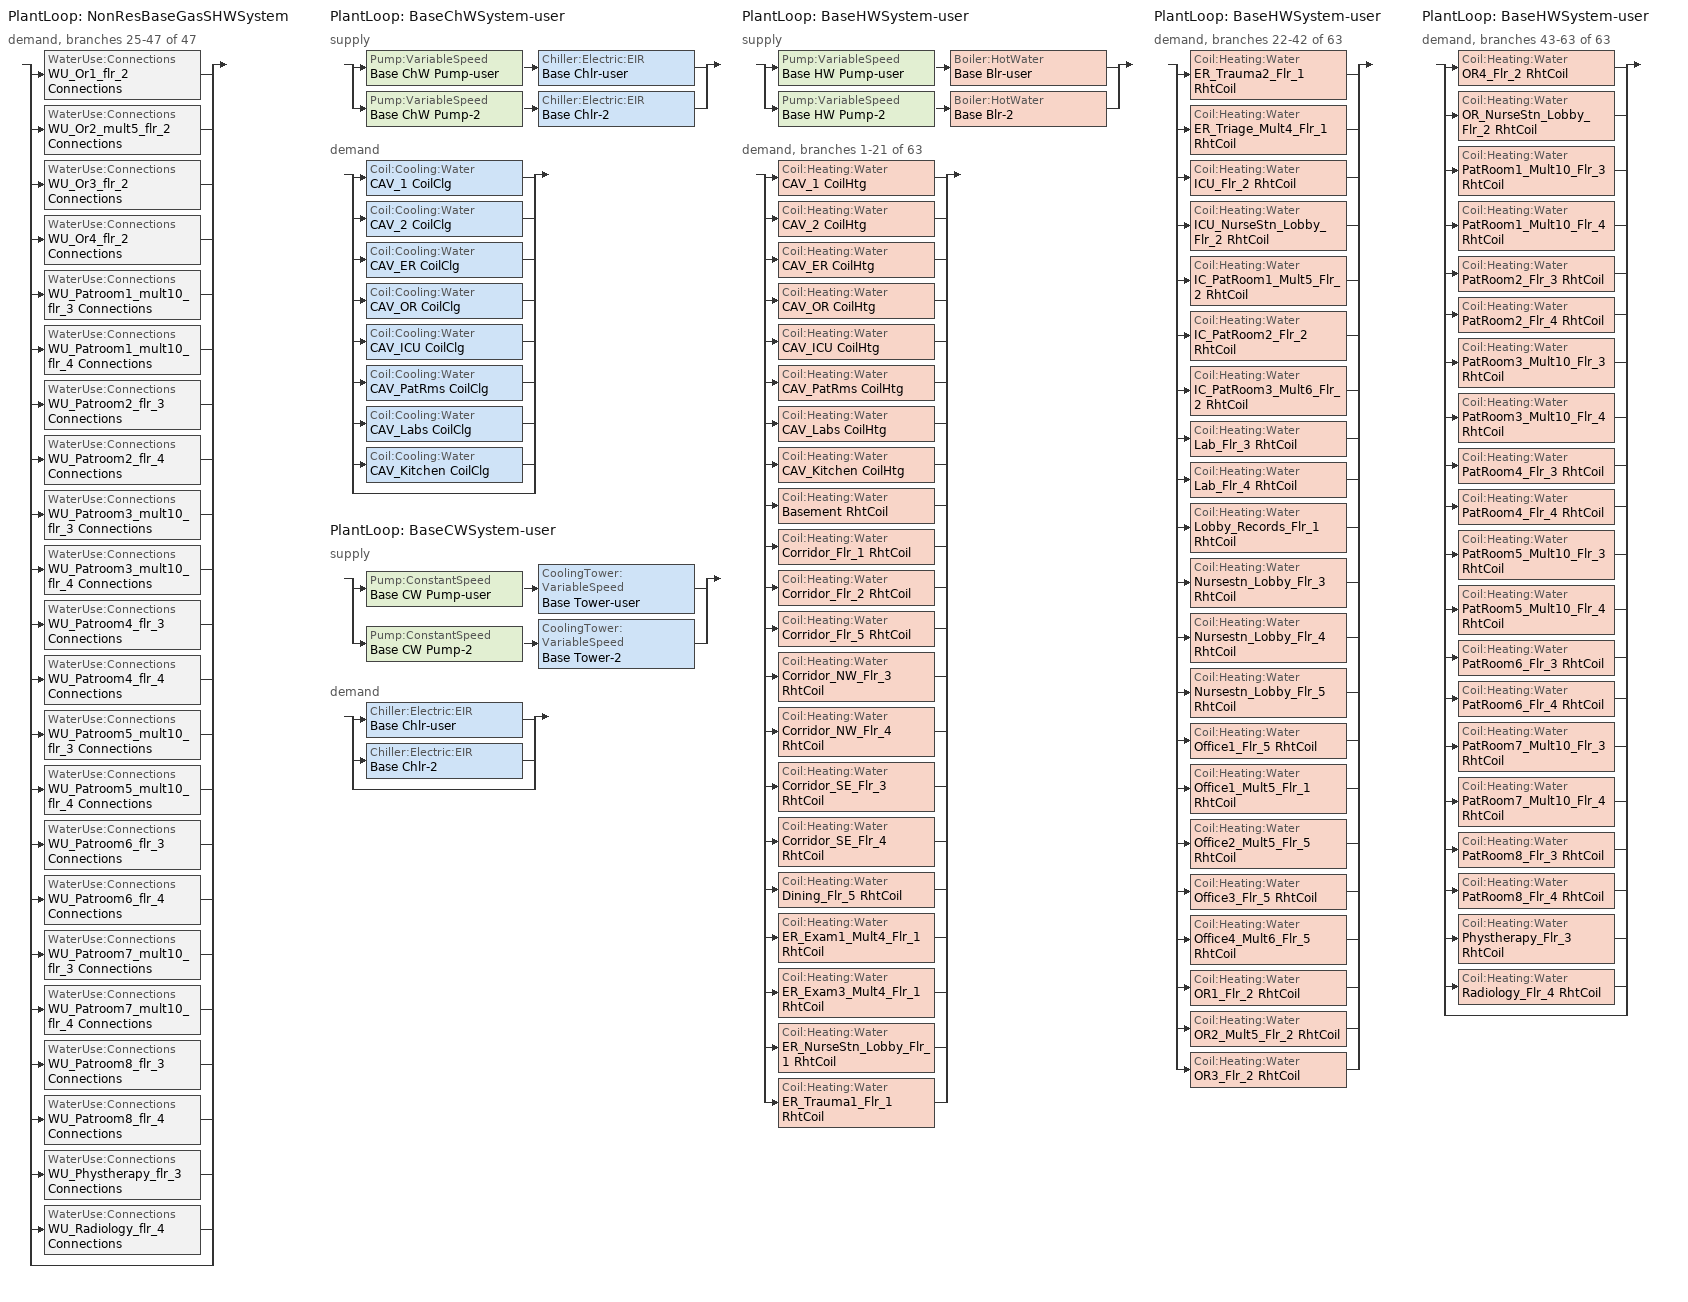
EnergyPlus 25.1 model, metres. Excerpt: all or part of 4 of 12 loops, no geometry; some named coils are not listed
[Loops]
PlantLoop 'NonResBaseGasSHWSystem'
 demand, branches 25-47 of 47: split
  | WaterUse:Connections 'WU_Or1_flr_2 Connections'
  | WaterUse:Connections 'WU_Or2_mult5_flr_2 Connections'
  | WaterUse:Connections 'WU_Or3_flr_2 Connections'
  | WaterUse:Connections 'WU_Or4_flr_2 Connections'
  | WaterUse:Connections 'WU_Patroom1_mult10_flr_3 Connections'
  | WaterUse:Connections 'WU_Patroom1_mult10_flr_4 Connections'
  | WaterUse:Connections 'WU_Patroom2_flr_3 Connections'
  | WaterUse:Connections 'WU_Patroom2_flr_4 Connections'
  | WaterUse:Connections 'WU_Patroom3_mult10_flr_3 Connections'
  | WaterUse:Connections 'WU_Patroom3_mult10_flr_4 Connections'
  | WaterUse:Connections 'WU_Patroom4_flr_3 Connections'
  | WaterUse:Connections 'WU_Patroom4_flr_4 Connections'
  | WaterUse:Connections 'WU_Patroom5_mult10_flr_3 Connections'
  | WaterUse:Connections 'WU_Patroom5_mult10_flr_4 Connections'
  | WaterUse:Connections 'WU_Patroom6_flr_3 Connections'
  | WaterUse:Connections 'WU_Patroom6_flr_4 Connections'
  | WaterUse:Connections 'WU_Patroom7_mult10_flr_3 Connections'
  | WaterUse:Connections 'WU_Patroom7_mult10_flr_4 Connections'
  | WaterUse:Connections 'WU_Patroom8_flr_3 Connections'
  | WaterUse:Connections 'WU_Patroom8_flr_4 Connections'
  | WaterUse:Connections 'WU_Phystherapy_flr_3 Connections'
  | WaterUse:Connections 'WU_Radiology_flr_4 Connections'
  | bypass
PlantLoop 'BaseChWSystem-user'
 supply: split
  | Pump:VariableSpeed 'Base ChW Pump-user' > Chiller:Electric:EIR 'Base Chlr-user'
  | Pump:VariableSpeed 'Base ChW Pump-2' > Chiller:Electric:EIR 'Base Chlr-2'
 demand: split
  | Coil:Cooling:Water 'CAV_1 CoilClg'
  | Coil:Cooling:Water 'CAV_2 CoilClg'
  | Coil:Cooling:Water 'CAV_ER CoilClg'
  | Coil:Cooling:Water 'CAV_OR CoilClg'
  | Coil:Cooling:Water 'CAV_ICU CoilClg'
  | Coil:Cooling:Water 'CAV_PatRms CoilClg'
  | Coil:Cooling:Water 'CAV_Labs CoilClg'
  | Coil:Cooling:Water 'CAV_Kitchen CoilClg'
  | bypass
PlantLoop 'BaseCWSystem-user'
 supply: split
  | Pump:ConstantSpeed 'Base CW Pump-user' > CoolingTower:VariableSpeed 'Base Tower-user'
  | Pump:ConstantSpeed 'Base CW Pump-2' > CoolingTower:VariableSpeed 'Base Tower-2'
 demand: split
  | Chiller:Electric:EIR 'Base Chlr-user'
  | Chiller:Electric:EIR 'Base Chlr-2'
  | bypass
PlantLoop 'BaseHWSystem-user'
 supply: split
  | Pump:VariableSpeed 'Base HW Pump-user' > Boiler:HotWater 'Base Blr-user'
  | Pump:VariableSpeed 'Base HW Pump-2' > Boiler:HotWater 'Base Blr-2'
 demand, branches 1-21 of 63: split
  | Coil:Heating:Water 'CAV_1 CoilHtg'
  | Coil:Heating:Water 'CAV_2 CoilHtg'
  | Coil:Heating:Water 'CAV_ER CoilHtg'
  | Coil:Heating:Water 'CAV_OR CoilHtg'
  | Coil:Heating:Water 'CAV_ICU CoilHtg'
  | Coil:Heating:Water 'CAV_PatRms CoilHtg'
  | Coil:Heating:Water 'CAV_Labs CoilHtg'
  | Coil:Heating:Water 'CAV_Kitchen CoilHtg'
  | Coil:Heating:Water 'Basement RhtCoil'
  | Coil:Heating:Water 'Corridor_Flr_1 RhtCoil'
  | Coil:Heating:Water 'Corridor_Flr_2 RhtCoil'
  | Coil:Heating:Water 'Corridor_Flr_5 RhtCoil'
  | Coil:Heating:Water 'Corridor_NW_Flr_3 RhtCoil'
  | Coil:Heating:Water 'Corridor_NW_Flr_4 RhtCoil'
  | Coil:Heating:Water 'Corridor_SE_Flr_3 RhtCoil'
  | Coil:Heating:Water 'Corridor_SE_Flr_4 RhtCoil'
  | Coil:Heating:Water 'Dining_Flr_5 RhtCoil'
  | Coil:Heating:Water 'ER_Exam1_Mult4_Flr_1 RhtCoil'
  | Coil:Heating:Water 'ER_Exam3_Mult4_Flr_1 RhtCoil'
  | Coil:Heating:Water 'ER_NurseStn_Lobby_Flr_1 RhtCoil'
  | Coil:Heating:Water 'ER_Trauma1_Flr_1 RhtCoil'
PlantLoop 'BaseHWSystem-user'
 demand, branches 22-42 of 63: split
  | Coil:Heating:Water 'ER_Trauma2_Flr_1 RhtCoil'
  | Coil:Heating:Water 'ER_Triage_Mult4_Flr_1 RhtCoil'
  | Coil:Heating:Water 'ICU_Flr_2 RhtCoil'
  | Coil:Heating:Water 'ICU_NurseStn_Lobby_Flr_2 RhtCoil'
  | Coil:Heating:Water 'IC_PatRoom1_Mult5_Flr_2 RhtCoil'
  | Coil:Heating:Water 'IC_PatRoom2_Flr_2 RhtCoil'
  | Coil:Heating:Water 'IC_PatRoom3_Mult6_Flr_2 RhtCoil'
  | Coil:Heating:Water 'Lab_Flr_3 RhtCoil'
  | Coil:Heating:Water 'Lab_Flr_4 RhtCoil'
  | Coil:Heating:Water 'Lobby_Records_Flr_1 RhtCoil'
  | Coil:Heating:Water 'Nursestn_Lobby_Flr_3 RhtCoil'
  | Coil:Heating:Water 'Nursestn_Lobby_Flr_4 RhtCoil'
  | Coil:Heating:Water 'Nursestn_Lobby_Flr_5 RhtCoil'
  | Coil:Heating:Water 'Office1_Flr_5 RhtCoil'
  | Coil:Heating:Water 'Office1_Mult5_Flr_1 RhtCoil'
  | Coil:Heating:Water 'Office2_Mult5_Flr_5 RhtCoil'
  | Coil:Heating:Water 'Office3_Flr_5 RhtCoil'
  | Coil:Heating:Water 'Office4_Mult6_Flr_5 RhtCoil'
  | Coil:Heating:Water 'OR1_Flr_2 RhtCoil'
  | Coil:Heating:Water 'OR2_Mult5_Flr_2 RhtCoil'
  | Coil:Heating:Water 'OR3_Flr_2 RhtCoil'
PlantLoop 'BaseHWSystem-user'
 demand, branches 43-63 of 63: split
  | Coil:Heating:Water 'OR4_Flr_2 RhtCoil'
  | Coil:Heating:Water 'OR_NurseStn_Lobby_Flr_2 RhtCoil'
  | Coil:Heating:Water 'PatRoom1_Mult10_Flr_3 RhtCoil'
  | Coil:Heating:Water 'PatRoom1_Mult10_Flr_4 RhtCoil'
  | Coil:Heating:Water 'PatRoom2_Flr_3 RhtCoil'
  | Coil:Heating:Water 'PatRoom2_Flr_4 RhtCoil'
  | Coil:Heating:Water 'PatRoom3_Mult10_Flr_3 RhtCoil'
  | Coil:Heating:Water 'PatRoom3_Mult10_Flr_4 RhtCoil'
  | Coil:Heating:Water 'PatRoom4_Flr_3 RhtCoil'
  | Coil:Heating:Water 'PatRoom4_Flr_4 RhtCoil'
  | Coil:Heating:Water 'PatRoom5_Mult10_Flr_3 RhtCoil'
  | Coil:Heating:Water 'PatRoom5_Mult10_Flr_4 RhtCoil'
  | Coil:Heating:Water 'PatRoom6_Flr_3 RhtCoil'
  | Coil:Heating:Water 'PatRoom6_Flr_4 RhtCoil'
  | Coil:Heating:Water 'PatRoom7_Mult10_Flr_3 RhtCoil'
  | Coil:Heating:Water 'PatRoom7_Mult10_Flr_4 RhtCoil'
  | Coil:Heating:Water 'PatRoom8_Flr_3 RhtCoil'
  | Coil:Heating:Water 'PatRoom8_Flr_4 RhtCoil'
  | Coil:Heating:Water 'Phystherapy_Flr_3 RhtCoil'
  | Coil:Heating:Water 'Radiology_Flr_4 RhtCoil'
  | bypass
[Sizing:Plant] Sizing Option=NonCoincident; Zone Timesteps in Averaging Window=1; Coincident Sizing Factor Mode=None
Name | Loop Type | Design Loop Exit Temperature {C} | Loop Design Temperature Difference {deltaC}
BaseChWSystem-user | Cooling | 6.66667 | 6.66667
BaseCWSystem-user | Condenser | 27.8333 | 5.55556
BaseHWSystem-user | Heating | 71.1111 | 22.2222
[Pump:VariableSpeed] Design Maximum Flow Rate {m3/s}=autosize; Design Power Consumption {W}=Autosize; Motor Efficiency=0.917; Fraction of Motor Inefficiencies to Fluid Stream=0; Coefficient 1 of the Part Load Performance Curve=0.0273; Coefficient 2 of the Part Load Performance Curve=-0.1317; Coefficient 3 of the Part Load Performance Curve=0.6642; Coefficient 4 of the Part Load Performance Curve=0.4445; Design Minimum Flow Rate {m3/s}=Autosize; Pump Control Type=Intermittent; Skin Loss Radiative Fraction=0.5; Design Power Sizing Method=PowerPerFlowPerPressure; Design Electric Power per Unit Flow Rate {W/(m3/s)}=348701.1; Design Shaft Power per Unit Flow Rate per Unit Head {W/((m3/s)-Pa)}=1.28205; Design Minimum Flow Rate Fraction=0
Name | Design Pump Head {Pa}
Base ChW Pump-user; Base ChW Pump-2 | 185637
Base HW Pump-user; Base HW Pump-2 | 193618
[PlantLoop] Fluid Type=Water; Maximum Loop Temperature {C}=100; Minimum Loop Temperature {C}=0; Maximum Loop Flow Rate {m3/s}=autosize; Minimum Loop Flow Rate {m3/s}=0; Plant Loop Volume {m3}=Autocalculate; Load Distribution Scheme=Optimal; Plant Loop Demand Calculation Scheme=SingleSetpoint
Name | Plant Equipment Operation Scheme
BaseChWSystem-user | BaseChWSystem-user Operation Schemes
BaseCWSystem-user | BaseCWSystem-user Operation Schemes
BaseHWSystem-user | BaseHWSystem-user Operation Schemes
[PlantEquipmentList]
BaseChWSystem-user Cooling Equipment List: Base Chlr-user, Base Chlr-2
BaseCWSystem-user Cooling Equipment List: Base Tower-user, Base Tower-2
BaseHWSystem-user Heating Equipment List: Base Blr-user, Base Blr-2
[PlantEquipmentOperation:HeatingLoad]
BaseHWSystem-user Heating Operation Scheme: Load Range 1 Lower Limit {W}=0; Load Range 1 Upper Limit {W}=1000000000; Range 1 Equipment List=BaseHWSystem-user Heating Equipment List
[PlantEquipmentOperationSchemes] Control Scheme 1 Schedule=Always On Discrete
Name | Control Scheme 1
BaseChWSystem-user Operation Schemes | BaseChWSystem-user Cooling Operation Scheme
BaseCWSystem-user Operation Schemes | BaseCWSystem-user Cooling Operation Scheme
BaseHWSystem-user Operation Schemes | BaseHWSystem-user Heating Operation Scheme
[SetpointManager:Scheduled] Control Variable=Temperature
Name | Schedule | Setpoint Node or NodeList
Setpoint Manager Scheduled 5 | BaseCHWSystemTemp | BaseChWSystem-user Supply Mixer Outlet Node
Setpoint Manager Scheduled 1 | BaseCWSystemTemp | BaseCWSystem-user Supply Mixer Outlet Node
Setpoint Manager Scheduled 3 | BaseHWSystemTemp | BaseHWSystem-user Supply Mixer Outlet Node
[WaterUse:Equipment] Target Temperature Schedule=TargetSHWTemp135
Name | Peak Flow Rate {m3/s} | Flow Rate Fraction Schedule | Zone
WU_Or1_flr_2 | 7.57158e-07 | HospitalHealthServiceHotWater | Or1_flr_2
WU_Or2_mult5_flr_2 | 3.78579e-06 | HospitalHealthServiceHotWater | Or2_mult5_flr_2
WU_Or3_flr_2 | 7.57158e-07 | HospitalHealthServiceHotWater | Or3_flr_2
WU_Or4_flr_2 | 3.02862e-06 | HospitalHealthServiceHotWater | Or4_flr_2
WU_Patroom1_mult10_flr_3 | 2.83931e-06 | HospitalPatient24/7ServiceHotWater | Patroom1_mult10_flr_3
WU_Patroom1_mult10_flr_4 | 2.83931e-06 | HospitalPatient24/7ServiceHotWater | Patroom1_mult10_flr_4
WU_Patroom2_flr_3 | 4.73227e-07 | HospitalPatient24/7ServiceHotWater | Patroom2_flr_3
WU_Patroom2_flr_4 | 4.73227e-07 | HospitalPatient24/7ServiceHotWater | Patroom2_flr_4
WU_Patroom3_mult10_flr_3 | 2.74493e-06 | HospitalPatient24/7ServiceHotWater | Patroom3_mult10_flr_3
WU_Patroom3_mult10_flr_4 | 2.74493e-06 | HospitalPatient24/7ServiceHotWater | Patroom3_mult10_flr_4
WU_Patroom4_flr_3 | 4.73227e-07 | HospitalPatient24/7ServiceHotWater | Patroom4_flr_3
WU_Patroom4_flr_4 | 4.73227e-07 | HospitalPatient24/7ServiceHotWater | Patroom4_flr_4
WU_Patroom5_mult10_flr_3 | 2.83931e-06 | HospitalPatient24/7ServiceHotWater | Patroom5_mult10_flr_3
WU_Patroom5_mult10_flr_4 | 2.83931e-06 | HospitalPatient24/7ServiceHotWater | Patroom5_mult10_flr_4
WU_Patroom6_flr_3 | 3.78579e-07 | HospitalPatient24/7ServiceHotWater | Patroom6_flr_3
WU_Patroom6_flr_4 | 3.78579e-07 | HospitalPatient24/7ServiceHotWater | Patroom6_flr_4
WU_Patroom7_mult10_flr_3 | 2.74493e-06 | HospitalPatient24/7ServiceHotWater | Patroom7_mult10_flr_3
WU_Patroom7_mult10_flr_4 | 2.74493e-06 | HospitalPatient24/7ServiceHotWater | Patroom7_mult10_flr_4
WU_Patroom8_flr_3 | 3.78579e-07 | HospitalPatient24/7ServiceHotWater | Patroom8_flr_3
WU_Patroom8_flr_4 | 3.78579e-07 | HospitalPatient24/7ServiceHotWater | Patroom8_flr_4
WU_Phystherapy_flr_3 | 6.62511e-06 | HospitalHealthServiceHotWater | Phystherapy_flr_3
WU_Radiology_flr_4 | 6.62511e-06 | HospitalHealthServiceHotWater | Radiology_flr_4
[WaterUse:Connections] Drain Water Heat Exchanger Type=None; Drain Water Heat Exchanger Destination=Plant
Name | Water Use Equipment 1
WU_Or1_flr_2 Connections | WU_Or1_flr_2
WU_Or2_mult5_flr_2 Connections | WU_Or2_mult5_flr_2
WU_Or3_flr_2 Connections | WU_Or3_flr_2
WU_Or4_flr_2 Connections | WU_Or4_flr_2
WU_Patroom1_mult10_flr_3 Connections | WU_Patroom1_mult10_flr_3
WU_Patroom1_mult10_flr_4 Connections | WU_Patroom1_mult10_flr_4
WU_Patroom2_flr_3 Connections | WU_Patroom2_flr_3
WU_Patroom2_flr_4 Connections | WU_Patroom2_flr_4
WU_Patroom3_mult10_flr_3 Connections | WU_Patroom3_mult10_flr_3
WU_Patroom3_mult10_flr_4 Connections | WU_Patroom3_mult10_flr_4
WU_Patroom4_flr_3 Connections | WU_Patroom4_flr_3
WU_Patroom4_flr_4 Connections | WU_Patroom4_flr_4
WU_Patroom5_mult10_flr_3 Connections | WU_Patroom5_mult10_flr_3
WU_Patroom5_mult10_flr_4 Connections | WU_Patroom5_mult10_flr_4
WU_Patroom6_flr_3 Connections | WU_Patroom6_flr_3
WU_Patroom6_flr_4 Connections | WU_Patroom6_flr_4
WU_Patroom7_mult10_flr_3 Connections | WU_Patroom7_mult10_flr_3
WU_Patroom7_mult10_flr_4 Connections | WU_Patroom7_mult10_flr_4
WU_Patroom8_flr_3 Connections | WU_Patroom8_flr_3
WU_Patroom8_flr_4 Connections | WU_Patroom8_flr_4
WU_Phystherapy_flr_3 Connections | WU_Phystherapy_flr_3
WU_Radiology_flr_4 Connections | WU_Radiology_flr_4
[Coil:Heating:Water] Availability Schedule=Always On Discrete; Performance Input Method=NominalCapacity; Rated Inlet Air Temperature {C}=16.6; Rated Outlet Water Temperature {C}=48.8889; Rated Outlet Air Temperature {C}=32.2; Rated Ratio for Air and Water Convection=0.5
Name | U-Factor Times Area Value {W/K} | Maximum Water Flow Rate {m3/s} | Rated Capacity {W} | Rated Inlet Water Temperature {C}
Basement RhtCoil; Corridor_Flr_1 RhtCoil; Corridor_Flr_2 RhtCoil; Corridor_Flr_5 RhtCoil; Corridor_NW_Flr_3 RhtCoil; Corridor_NW_Flr_4 RhtCoil; Corridor_SE_Flr_3 RhtCoil; Corridor_SE_Flr_4 RhtCoil; Dining_Flr_5 RhtCoil; ER_Exam1_Mult4_Flr_1 RhtCoil; ER_Exam3_Mult4_Flr_1 RhtCoil; ER_NurseStn_Lobby_Flr_1 RhtCoil; ER_Trauma1_Flr_1 RhtCoil; ER_Trauma2_Flr_1 RhtCoil; ER_Triage_Mult4_Flr_1 RhtCoil; ICU_Flr_2 RhtCoil; ICU_NurseStn_Lobby_Flr_2 RhtCoil; IC_PatRoom1_Mult5_Flr_2 RhtCoil; IC_PatRoom2_Flr_2 RhtCoil; IC_PatRoom3_Mult6_Flr_2 RhtCoil; Lab_Flr_3 RhtCoil; Lab_Flr_4 RhtCoil; Lobby_Records_Flr_1 RhtCoil; Nursestn_Lobby_Flr_3 RhtCoil; Nursestn_Lobby_Flr_5 RhtCoil; Office1_Flr_5 RhtCoil; Office1_Mult5_Flr_1 RhtCoil; Office2_Mult5_Flr_5 RhtCoil; Office3_Flr_5 RhtCoil; OR1_Flr_2 RhtCoil; OR2_Mult5_Flr_2 RhtCoil; OR3_Flr_2 RhtCoil; OR4_Flr_2 RhtCoil; OR_NurseStn_Lobby_Flr_2 RhtCoil; PatRoom1_Mult10_Flr_3 RhtCoil; PatRoom1_Mult10_Flr_4 RhtCoil; PatRoom2_Flr_3 RhtCoil; PatRoom2_Flr_4 RhtCoil; PatRoom3_Mult10_Flr_3 RhtCoil; PatRoom3_Mult10_Flr_4 RhtCoil; PatRoom4_Flr_3 RhtCoil; PatRoom4_Flr_4 RhtCoil; PatRoom5_Mult10_Flr_3 RhtCoil; PatRoom5_Mult10_Flr_4 RhtCoil; PatRoom6_Flr_3 RhtCoil; PatRoom6_Flr_4 RhtCoil; PatRoom7_Mult10_Flr_3 RhtCoil; PatRoom7_Mult10_Flr_4 RhtCoil; PatRoom8_Flr_3 RhtCoil; PatRoom8_Flr_4 RhtCoil; Phystherapy_Flr_3 RhtCoil; Radiology_Flr_4 RhtCoil | Autosize | Autosize | Autosize | 71.1111
Nursestn_Lobby_Flr_4 RhtCoil | Autosize | Autosize | Autosize | inf
Office4_Mult6_Flr_5 RhtCoil | 26376.4 | 0.000189271 | 14653.6 | 71.1111
[Pump:ConstantSpeed] Design Flow Rate {m3/s}=autosize; Design Pump Head {Pa}=134508; Design Power Consumption {W}=Autosize; Motor Efficiency=0.93; Fraction of Motor Inefficiencies to Fluid Stream=0; Pump Control Type=Intermittent; Design Power Sizing Method=PowerPerFlowPerPressure; Design Electric Power per Unit Flow Rate {W/(m3/s)}=348701.1; Design Shaft Power per Unit Flow Rate per Unit Head {W/((m3/s)-Pa)}=1.28205
Base CW Pump-user; Base CW Pump-2
[Boiler:HotWater] Fuel Type=NaturalGas; Nominal Capacity {W}=autosize; Nominal Thermal Efficiency=0.78; Efficiency Curve Temperature Evaluation Variable=EnteringBoiler; Normalized Boiler Efficiency Curve=BlrHWCondBlrFIRRatio_fQRatioTewtSI; Design Water Flow Rate {m3/s}=autosize; Minimum Part Load Ratio=0; Maximum Part Load Ratio=1; Optimum Part Load Ratio=1; Water Outlet Upper Temperature Limit {C}=99; Boiler Flow Mode=LeavingSetpointModulated; On Cycle Parasitic Electric Load {W}=433.282; Sizing Factor=1.3
Base Blr-user; Base Blr-2
[Chiller:Electric:EIR] Reference Capacity {W}=autosize; Reference COP {W/W}=5.86; Reference Leaving Chilled Water Temperature {C}=6.67; Reference Entering Condenser Fluid Temperature {C}=27.8333; Reference Chilled Water Flow Rate {m3/s}=autosize; Reference Condenser Fluid Flow Rate {m3/s}=autosize; Cooling Capacity Function of Temperature Curve=ACM_2008_ChlrWtr_Centrifugal_CAPFT; Electric Input to Cooling Output Ratio Function of Temperature Curve=ACM_2008_ChlrWtr_Centrifugal_EIRFT; Electric Input to Cooling Output Ratio Function of Part Load Ratio Curve=ACM_2008_ChlrWtr_Centrifugal_EIRFPLR; Minimum Part Load Ratio=0.1; Maximum Part Load Ratio=1; Optimum Part Load Ratio=1; Minimum Unloading Ratio=0.1; Condenser Type=WaterCooled; Condenser Fan Power Ratio {W/W}=0; Fraction of Compressor Electric Consumption Rejected by Condenser=1; Leaving Chilled Water Lower Temperature Limit {C}=2; Chiller Flow Mode=LeavingSetpointModulated; Sizing Factor=1; Basin Heater Capacity {W/K}=0; Basin Heater Setpoint Temperature {C}=10; Condenser Heat Recovery Relative Capacity Fraction=1
Base Chlr-user; Base Chlr-2
[CoolingTower:VariableSpeed] Model Type=CoolToolsCrossFlow; Design Inlet Air Wet-Bulb Temperature {C}=22.2778; Design Approach Temperature {deltaC}=5.55556; Design Range Temperature {deltaC}=5.55556; Design Water Flow Rate {m3/s}=autosize; Design Air Flow Rate {m3/s}=autosize; Design Fan Power {W}=autosize; Minimum Air Flow Rate Ratio=0.5; Fraction of Tower Capacity in Free Convection Regime=0.125; Basin Heater Capacity {W/K}=0; Basin Heater Setpoint Temperature {C}=2; Evaporation Loss Mode=SaturatedExit; Evaporation Loss Factor {percent/K}=0.2; Drift Loss Percent {percent}=0.008; Blowdown Calculation Mode=ConcentrationRatio; Blowdown Concentration Ratio=3; Number of Cells=1; Sizing Factor=1
Name | Fan Power Ratio Function of Air Flow Rate Ratio Curve
Base Tower-user | Cooling Tower Variable Speed 1 Fan Power Ratio Curve
Base Tower-2 | Cooling Tower Variable Speed 1 Fan Power Ratio Curve 1
[PlantEquipmentOperation:CoolingLoad] Load Range 1 Lower Limit {W}=0; Load Range 1 Upper Limit {W}=1000000000
Name | Range 1 Equipment List
BaseChWSystem-user Cooling Operation Scheme | BaseChWSystem-user Cooling Equipment List
BaseCWSystem-user Cooling Operation Scheme | BaseCWSystem-user Cooling Equipment List
[SetpointManager:OutdoorAirReset]
Setpoint Manager Outdoor Air Reset 1: Control Variable=Temperature; Setpoint at Outdoor Low Temperature {C}=9; Outdoor Low Temperature {C}=15.5556; Setpoint at Outdoor High Temperature {C}=6.66667; Outdoor High Temperature {C}=26.6667; Setpoint Node or NodeList=BaseChWSystem-user Supply Mixer Outlet Node
[Schedule:Day:Hourly]
BaseHWSystemTempDaily: 71.1, 71.1, 71.1, 71.1, 71.1, 71.1, 71.1, 71.1, 71.1, 71.1, 71.1, 71.1, 71.1, 71.1, 71.1, 71.1, 71.1, 71.1, 71.1, 71.1, 71.1, 71.1, 71.1, 71.1
BaseCHWSystemTempDaily: 6.7, 6.7, 6.7, 6.7, 6.7, 6.7, 6.7, 6.7, 6.7, 6.7, 6.7, 6.7, 6.7, 6.7, 6.7, 6.7, 6.7, 6.7, 6.7, 6.7, 6.7, 6.7, 6.7, 6.7
BaseCWSystemTempDaily: 21.1, 21.1, 21.1, 21.1, 21.1, 21.1, 21.1, 21.1, 21.1, 21.1, 21.1, 21.1, 21.1, 21.1, 21.1, 21.1, 21.1, 21.1, 21.1, 21.1, 21.1, 21.1, 21.1, 21.1
TargetSHWTemp135Daily: 57.2, 57.2, 57.2, 57.2, 57.2, 57.2, 57.2, 57.2, 57.2, 57.2, 57.2, 57.2, 57.2, 57.2, 57.2, 57.2, 57.2, 57.2, 57.2, 57.2, 57.2, 57.2, 57.2, 57.2
HospitalHealthServiceHotWaterWD: 0.01, 0.01, 0.01, 0.01, 0.01, 0.01, 0.01, 0.17, 0.58, 0.66, 0.78, 0.82, 0.71, 0.82, 0.78, 0.74, 0.63, 0.41, 0.18, 0.18, 0.18, 0.1, 0.01, 0.01
HospitalHealthServiceHotWaterSat: 0.01, 0.01, 0.01, 0.01, 0.01, 0.01, 0.01, 0.01, 0.2, 0.28, 0.3, 0.3, 0.24, 0.24, 0.23, 0.23, 0.23, 0.1, 0.01, 0.01, 0.01, 0.01, 0.01, 0.01
HospitalHealthServiceHotWaterSun: 0.01, 0.01, 0.01, 0.01, 0.01, 0.01, 0.01, 0.01, 0.01, 0.01, 0.01, 0.01, 0.01, 0.01, 0.01, 0.01, 0.01, 0.01, 0.01, 0.01, 0.01, 0.01, 0.01, 0.01
HospitalPatient24/7ServiceHotWaterWD: 0.3, 0.3, 0.3, 0.3, 0.3, 0.3, 0.5, 0.58, 0.66, 0.78, 0.82, 0.71, 0.82, 0.78, 0.74, 0.63, 0.41, 0.35, 0.35, 0.35, 0.3, 0.3, 0.3, 0.3
HospitalPatient24/7ServiceHotWaterSat; HospitalPatient24/7ServiceHotWaterSun: 0.3, 0.3, 0.3, 0.3, 0.3, 0.3, 0.3, 0.4, 0.5, 0.6, 0.6, 0.6, 0.6, 0.6, 0.6, 0.6, 0.5, 0.3, 0.3, 0.3, 0.3, 0.3, 0.3, 0.3
[Schedule:Week:Daily]
BaseHWSystemTempWk: BaseHWSystemTempDaily, BaseHWSystemTempDaily, BaseHWSystemTempDaily, BaseHWSystemTempDaily, BaseHWSystemTempDaily, BaseHWSystemTempDaily, BaseHWSystemTempDaily, BaseHWSystemTempDaily, BaseHWSystemTempDaily, BaseHWSystemTempDaily, BaseHWSystemTempDaily, BaseHWSystemTempDaily
BaseCHWSystemTempWk: BaseCHWSystemTempDaily, BaseCHWSystemTempDaily, BaseCHWSystemTempDaily, BaseCHWSystemTempDaily, BaseCHWSystemTempDaily, BaseCHWSystemTempDaily, BaseCHWSystemTempDaily, BaseCHWSystemTempDaily, BaseCHWSystemTempDaily, BaseCHWSystemTempDaily, BaseCHWSystemTempDaily, BaseCHWSystemTempDaily
BaseCWSystemTempWk: BaseCWSystemTempDaily, BaseCWSystemTempDaily, BaseCWSystemTempDaily, BaseCWSystemTempDaily, BaseCWSystemTempDaily, BaseCWSystemTempDaily, BaseCWSystemTempDaily, BaseCWSystemTempDaily, BaseCWSystemTempDaily, BaseCWSystemTempDaily, BaseCWSystemTempDaily, BaseCWSystemTempDaily
TargetSHWTemp135Wk: TargetSHWTemp135Daily, TargetSHWTemp135Daily, TargetSHWTemp135Daily, TargetSHWTemp135Daily, TargetSHWTemp135Daily, TargetSHWTemp135Daily, TargetSHWTemp135Daily, TargetSHWTemp135Daily, TargetSHWTemp135Daily, TargetSHWTemp135Daily, TargetSHWTemp135Daily, TargetSHWTemp135Daily
HospitalHealthServiceHotWaterWk: HospitalHealthServiceHotWaterSun, HospitalHealthServiceHotWaterWD, HospitalHealthServiceHotWaterWD, HospitalHealthServiceHotWaterWD, HospitalHealthServiceHotWaterWD, HospitalHealthServiceHotWaterWD, HospitalHealthServiceHotWaterSat, HospitalHealthServiceHotWaterSun, HospitalHealthServiceHotWaterWD, HospitalHealthServiceHotWaterWD, HospitalHealthServiceHotWaterSun, HospitalHealthServiceHotWaterSun
HospitalPatient24/7ServiceHotWaterWk: HospitalPatient24/7ServiceHotWaterSun, HospitalPatient24/7ServiceHotWaterWD, HospitalPatient24/7ServiceHotWaterWD, HospitalPatient24/7ServiceHotWaterWD, HospitalPatient24/7ServiceHotWaterWD, HospitalPatient24/7ServiceHotWaterWD, HospitalPatient24/7ServiceHotWaterSat, HospitalPatient24/7ServiceHotWaterSun, HospitalPatient24/7ServiceHotWaterWD, HospitalPatient24/7ServiceHotWaterWD, HospitalPatient24/7ServiceHotWaterSun, HospitalPatient24/7ServiceHotWaterSun
[Schedule:Year]
BaseHWSystemTemp: BaseHWSystemTempWk, 1, 1, 12, 31
BaseCHWSystemTemp: BaseCHWSystemTempWk, 1, 1, 12, 31
BaseCWSystemTemp: BaseCWSystemTempWk, 1, 1, 12, 31
TargetSHWTemp135: TargetSHWTemp135Wk, 1, 1, 12, 31
HospitalHealthServiceHotWater: HospitalHealthServiceHotWaterWk, 1, 1, 12, 31
HospitalPatient24/7ServiceHotWater: HospitalPatient24/7ServiceHotWaterWk, 1, 1, 12, 31
[Schedule:Constant]
Always On Discrete: Hourly Value=1
[Curve:Quadratic]
ACM_2008_ChlrWtr_Centrifugal_EIRFPLR: Coefficient1 Constant=0.171493; Coefficient2 x=0.588202; Coefficient3 x**2=0.237373; Minimum Value of x=0.1; Maximum Value of x=100; Minimum Curve Output=0.11
[Curve:Cubic] Coefficient1 Constant=-0.0093; Coefficient2 x=0.0512; Coefficient3 x**2=-0.0838; Coefficient4 x**3=1.0419; Minimum Value of x=0.15; Maximum Value of x=1
Cooling Tower Variable Speed 1 Fan Power Ratio Curve; Cooling Tower Variable Speed 1 Fan Power Ratio Curve 1
[Curve:Biquadratic] Minimum Value of y=15.56
Name | Coefficient1 Constant | Coefficient2 x | Coefficient3 x**2 | Coefficient4 y | Coefficient5 y**2 | Coefficient6 x*y | Minimum Value of x | Maximum Value of x | Maximum Value of y | Minimum Curve Output | Maximum Curve Output
BlrHWCondBlrFIRRatio_fQRatioTewtSI | 1.19381 | -0.110825 | 0.039514 | -0.006371 | 3.8e-05 | 0.00083 | 0.1 | 1 | 48.8889 | 0.93 | 1.05
ACM_2008_ChlrWtr_Centrifugal_CAPFT | -0.29862 | 0.0299608 | -0.00080125 | 0.0173627 | -0.00032606 | 0.00063139 | 4.44 | 12.22 | 29.44 | 0.7 | 1
ACM_2008_ChlrWtr_Centrifugal_EIRFT | 0.517772 | -0.00400363 | 2.028e-05 | 0.00698793 | 8.29e-05 | -0.00015467 | 4.44 | 12.22 | 29.44 | 0.6 | 1.08
